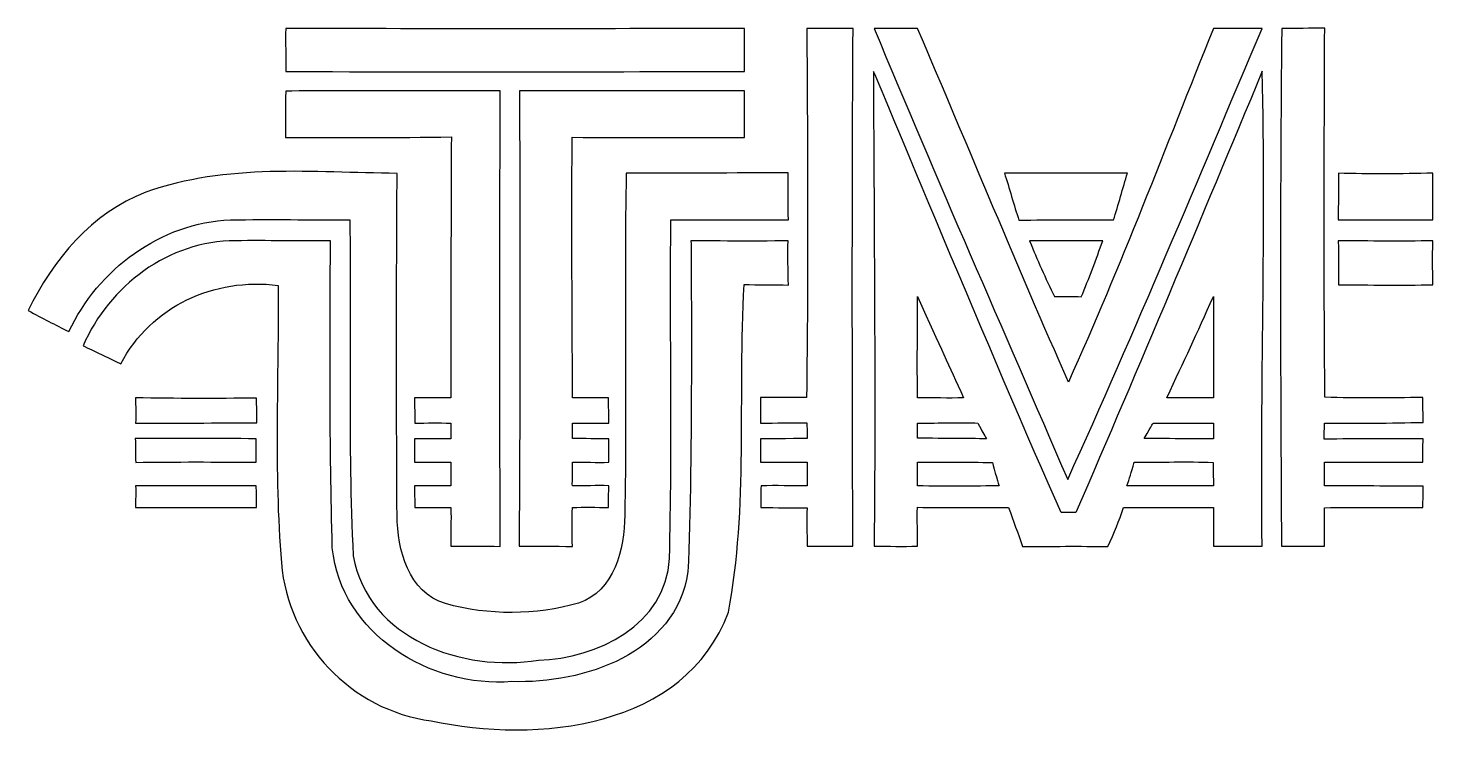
# Model space of a CAD drawing. Header units: millimetres. Extents: x -45.7 to 45.6, y -23.7 to 22.8.
import ezdxf

# ---------------------------------------------------------------- set-up
doc = ezdxf.new("R2010")
doc.units = ezdxf.units.MM
doc.header["$MEASUREMENT"] = 0
doc.layers.add('#Layer 1', color=7, linetype='Continuous')

msp = doc.modelspace()

# ---------------------------------------------------------------- linework, layer by layer
at = {"layer": '#Layer 1', "color": 154}
for points, knots in [([(-28.9732, 22.7984), (-19.0366, 22.7596), (-9.0645, 22.7737), (0.8721, 22.7913), (0.8721, 22.7913), (0.8685, 21.8918), (0.8756, 19.9938), (0.8756, 19.9938), (0.8756, 19.9938), (0.8756, 19.9938), (-19.0224, 19.9515), (-28.9732, 19.9938), (-28.9732, 19.9938), (-28.9625, 20.911), (-28.9874, 21.8812), (-28.9732, 22.7984)], [0, 0, 0, 0, 0.2, 0.2, 0.2, 0.2, 0.4, 0.4, 0.4, 0.4, 0.6, 0.6, 0.6, 0.6, 1, 1, 1, 1]), ([(4.9207, 22.7843), (5.9191, 22.7878), (6.921, 22.7878), (7.9229, 22.7913), (7.9229, 22.7913), (7.8594, 11.513), (7.8699, 0.3901), (7.9158, -10.8883), (7.9158, -10.8883), (6.9104, -10.8847), (5.949, -10.8969), (4.9396, -10.8883), (4.9396, -10.8883), (4.9396, -10.0172), (4.9008, -9.2619), (4.9396, -8.3941), (4.9396, -8.3941), (3.8875, -8.3941), (3.0192, -8.3703), (1.9257, -8.3703), (1.9257, -8.3703), (1.9293, -7.8764), (1.9328, -7.4434), (1.9399, -6.9495), (1.9399, -6.9495), (2.917, -6.9389), (3.9589, -6.953), (4.9396, -6.9495), (4.9396, -6.9495), (4.9396, -6.6814), (4.9361, -5.6998), (4.9396, -5.4281), (4.9396, -5.4281), (3.966, -5.407), (2.6372, -5.4281), (1.9041, -5.4281), (1.9041, -5.4281), (1.9046, -4.8253), (1.9046, -4.326), (1.9041, -3.8921), (1.9041, -3.8921), (1.8613, -3.8921), (3.9589, -3.8933), (4.9396, -3.8792), (4.9396, -3.8792), (4.9432, -3.6076), (4.9255, -3.1365), (4.929, -2.8648), (4.929, -2.8648), (3.9307, -2.8472), (2.9146, -2.8754), (1.9046, -2.8754), (1.9046, -2.8754), (1.9168, -2.3303), (1.9044, -1.2221), (1.9044, -1.2221), (1.9044, -1.2221), (1.9044, -1.2221), (3.9329, -1.2151), (4.9031, -1.201), (4.9031, -1.201), (5.0089, 6.7929), (4.9736, 14.7903), (4.9207, 22.7843)], [0, 0, 0, 0, 0.0588235, 0.0588235, 0.0588235, 0.0588235, 0.1176471, 0.1176471, 0.1176471, 0.1176471, 0.1764706, 0.1764706, 0.1764706, 0.1764706, 0.2352941, 0.2352941, 0.2352941, 0.2352941, 0.2941176, 0.2941176, 0.2941176, 0.2941176, 0.3529412, 0.3529412, 0.3529412, 0.3529412, 0.4117647, 0.4117647, 0.4117647, 0.4117647, 0.4705882, 0.4705882, 0.4705882, 0.4705882, 0.5294118, 0.5294118, 0.5294118, 0.5294118, 0.5882353, 0.5882353, 0.5882353, 0.5882353, 0.6470588, 0.6470588, 0.6470588, 0.6470588, 0.7058824, 0.7058824, 0.7058824, 0.7058824, 0.7647059, 0.7647059, 0.7647059, 0.7647059, 0.8235294, 0.8235294, 0.8235294, 0.8235294, 0.8823529, 0.8823529, 0.8823529, 0.8823529, 1, 1, 1, 1]), ([(9.3031, 22.7885), (10.2652, 22.7885), (11.1684, 22.7885), (12.1253, 22.7864), (12.1253, 22.7864), (15.4251, 15.0453), (18.6811, 7.1617), (21.9325, -0.2062), (21.9325, -0.2062), (25.3363, 7.3377), (28.2345, 15.0077), (31.3614, 22.7885), (31.3614, 22.7885), (32.3812, 22.7885), (33.5304, 22.7885), (34.5267, 22.7885), (34.5267, 22.7885), (30.4034, 13.0553), (26.2512, 3.0816), (21.8855, -6.5491), (21.8855, -6.5491), (17.6898, 3.198), (13.3613, 12.9883), (9.3031, 22.7885)], [0, 0, 0, 0, 0.1428571, 0.1428571, 0.1428571, 0.1428571, 0.2857143, 0.2857143, 0.2857143, 0.2857143, 0.4285714, 0.4285714, 0.4285714, 0.4285714, 0.5714286, 0.5714286, 0.5714286, 0.5714286, 0.7142857, 0.7142857, 0.7142857, 0.7142857, 1, 1, 1, 1]), ([(35.8099, 22.7843), (36.7378, 22.7913), (37.6691, 22.8055), (38.6004, 22.816), (38.6004, 22.816), (38.5722, 14.8115), (38.5334, 6.807), (38.6181, -1.1974), (38.6181, -1.1974), (40.7383, -1.2539), (42.862, -1.2539), (44.9822, -1.2045), (44.9822, -1.2045), (44.9892, -1.7443), (44.9963, -2.284), (45.0069, -2.8273), (45.0069, -2.8273), (42.8796, -2.8872), (40.7148, -2.8872), (38.5911, -2.8731), (38.5911, -2.8731), (38.5911, -3.1554), (38.562, -3.639), (38.562, -3.9212), (38.562, -3.9212), (40.7554, -3.8921), (42.8761, -3.8991), (44.9963, -3.8921), (44.9963, -3.8921), (44.9928, -4.4212), (44.9892, -4.8954), (44.9892, -5.4281), (44.9892, -5.4281), (42.8719, -5.4281), (38.5911, -5.4281), (38.5911, -5.4281), (38.5911, -5.4281), (38.5911, -5.4281), (38.5805, -6.6778), (38.5911, -6.9495), (38.5911, -6.9495), (40.7224, -6.9495), (42.8611, -6.9826), (45.0104, -6.9826), (45.0104, -6.9826), (45.0033, -7.5294), (44.9928, -7.8235), (44.9857, -8.3703), (44.9857, -8.3703), (42.8501, -8.3703), (40.7224, -8.3703), (38.5838, -8.3775), (38.5838, -8.3775), (38.5697, -9.2383), (38.5969, -10.0239), (38.5898, -10.8883), (38.5898, -10.8883), (37.5988, -10.8883), (36.7201, -10.8706), (35.7888, -10.8883), (35.7888, -10.8883), (35.7253, 0.3936), (35.6829, 11.5025), (35.8099, 22.7843)], [0, 0, 0, 0, 0.0588235, 0.0588235, 0.0588235, 0.0588235, 0.1176471, 0.1176471, 0.1176471, 0.1176471, 0.1764706, 0.1764706, 0.1764706, 0.1764706, 0.2352941, 0.2352941, 0.2352941, 0.2352941, 0.2941176, 0.2941176, 0.2941176, 0.2941176, 0.3529412, 0.3529412, 0.3529412, 0.3529412, 0.4117647, 0.4117647, 0.4117647, 0.4117647, 0.4705882, 0.4705882, 0.4705882, 0.4705882, 0.5294118, 0.5294118, 0.5294118, 0.5294118, 0.5882353, 0.5882353, 0.5882353, 0.5882353, 0.6470588, 0.6470588, 0.6470588, 0.6470588, 0.7058824, 0.7058824, 0.7058824, 0.7058824, 0.7647059, 0.7647059, 0.7647059, 0.7647059, 0.8235294, 0.8235294, 0.8235294, 0.8235294, 0.8823529, 0.8823529, 0.8823529, 0.8823529, 1, 1, 1, 1]), ([(9.2564, 19.9938), (9.3031, 19.9938), (17.1939, 0.8451), (21.4589, -8.6869), (21.4589, -8.6869), (21.6953, -8.6904), (22.1751, -8.6975), (22.415, -8.701), (22.415, -8.701), (26.5636, 0.8592), (30.5328, 10.3802), (34.5369, 20.004), (34.5369, 20.004), (34.7803, 9.5723), (34.4103, -0.4531), (34.5267, -10.8883), (34.5267, -10.8883), (33.5213, -10.8706), (31.3967, -10.8883), (31.3614, -10.8883), (31.3614, -10.8883), (31.3614, -10.3697), (31.3614, -8.3703), (31.3614, -8.3703), (31.3614, -8.3703), (31.3614, -8.3703), (27.467, -8.3703), (25.5159, -8.3703), (25.5159, -8.3703), (25.216, -9.2452), (24.9234, -9.998), (24.5019, -10.8988), (24.5019, -10.8988), (22.6756, -10.8883), (20.8346, -10.8883), (18.9558, -10.9075), (18.9558, -10.9075), (18.6383, -10.0256), (18.3651, -9.2522), (18.0441, -8.3703), (18.0441, -8.3703), (16.0967, -8.3456), (14.0559, -8.3853), (12.1086, -8.3535), (12.1086, -8.3535), (12.0733, -9.2743), (12.1421, -9.964), (12.1174, -10.8883), (12.1174, -10.8883), (11.1261, -10.9024), (10.2852, -10.8896), (9.2938, -10.879), (9.2938, -10.879), (9.4314, -0.472), (9.2096, 19.9938), (9.2564, 19.9938)], [0, 0, 0, 0, 0.0666667, 0.0666667, 0.0666667, 0.0666667, 0.1333333, 0.1333333, 0.1333333, 0.1333333, 0.2, 0.2, 0.2, 0.2, 0.2666667, 0.2666667, 0.2666667, 0.2666667, 0.3333333, 0.3333333, 0.3333333, 0.3333333, 0.4, 0.4, 0.4, 0.4, 0.4666667, 0.4666667, 0.4666667, 0.4666667, 0.5333333, 0.5333333, 0.5333333, 0.5333333, 0.6, 0.6, 0.6, 0.6, 0.6666667, 0.6666667, 0.6666667, 0.6666667, 0.7333333, 0.7333333, 0.7333333, 0.7333333, 0.8, 0.8, 0.8, 0.8, 0.8666667, 0.8666667, 0.8666667, 0.8666667, 1, 1, 1, 1]), ([(-28.9732, 18.7238), (-28.9732, 18.7238), (-19.7423, 18.7297), (-15.0146, 18.7297), (-15.0146, 18.7297), (-15.064, 8.8696), (-15.0605, -1.0352), (-15.0182, -10.8953), (-15.0182, -10.8953), (-16.0589, -10.8847), (-17.2004, -10.8812), (-18.2411, -10.8812), (-18.2411, -10.8812), (-18.2411, -10.0138), (-18.2073, -9.2381), (-18.2285, -8.3703), (-18.2285, -8.3703), (-19.0116, -8.3597), (-19.7948, -8.3844), (-20.5744, -8.3703), (-20.5744, -8.3703), (-20.5674, -7.8658), (-20.6053, -7.4504), (-20.5947, -6.9495), (-20.5947, -6.9495), (-19.7642, -6.9642), (-19.0314, -6.9742), (-18.2411, -6.9495), (-18.2411, -6.9495), (-18.2447, -6.7061), (-18.2411, -5.6715), (-18.2411, -5.4281), (-18.2411, -5.4281), (-19.0249, -5.4281), (-19.7843, -5.4281), (-20.5947, -5.4281), (-20.5947, -5.4281), (-20.5982, -4.9237), (-20.5912, -4.393), (-20.5947, -3.8921), (-20.5947, -3.8921), (-19.7887, -3.8921), (-19.0249, -3.9129), (-18.2411, -3.9033), (-18.2411, -3.9033), (-18.2376, -3.6634), (-18.246, -3.1166), (-18.2425, -2.8768), (-18.2425, -2.8768), (-19.0456, -2.856), (-19.7598, -2.8754), (-20.5815, -2.8754), (-20.5815, -2.8754), (-20.5674, -2.3357), (-20.6003, -1.7807), (-20.5862, -1.2409), (-20.5862, -1.2409), (-19.8382, -1.2324), (-18.4023, -1.2324), (-18.2411, -1.2324), (-18.2411, -1.2324), (-18.2216, -0.8865), (-18.2411, 8.9805), (-18.2002, 15.7323), (-18.2002, 15.7323), (-21.8091, 15.6899), (-25.3281, 15.7017), (-28.9795, 15.6954), (-28.9795, 15.6954), (-28.9936, 16.6902), (-28.9732, 18.7238), (-28.9732, 18.7238)], [0, 0, 0, 0, 0.0526316, 0.0526316, 0.0526316, 0.0526316, 0.1052632, 0.1052632, 0.1052632, 0.1052632, 0.1578947, 0.1578947, 0.1578947, 0.1578947, 0.2105263, 0.2105263, 0.2105263, 0.2105263, 0.2631579, 0.2631579, 0.2631579, 0.2631579, 0.3157895, 0.3157895, 0.3157895, 0.3157895, 0.3684211, 0.3684211, 0.3684211, 0.3684211, 0.4210526, 0.4210526, 0.4210526, 0.4210526, 0.4736842, 0.4736842, 0.4736842, 0.4736842, 0.5263158, 0.5263158, 0.5263158, 0.5263158, 0.5789474, 0.5789474, 0.5789474, 0.5789474, 0.6315789, 0.6315789, 0.6315789, 0.6315789, 0.6842105, 0.6842105, 0.6842105, 0.6842105, 0.7368421, 0.7368421, 0.7368421, 0.7368421, 0.7894737, 0.7894737, 0.7894737, 0.7894737, 0.8421053, 0.8421053, 0.8421053, 0.8421053, 0.8947368, 0.8947368, 0.8947368, 0.8947368, 1, 1, 1, 1]), ([(-13.7743, 18.7297), (-8.9851, 18.7297), (0.8756, 18.7297), (0.8756, 18.7297), (0.8756, 18.7297), (0.8756, 18.7297), (0.8756, 15.8063), (0.8756, 15.7017), (0.8756, 15.7017), (-0.6902, 15.7017), (-6.6767, 15.7017), (-10.3401, 15.7114), (-10.3401, 15.7114), (-10.393, 10.074), (-10.3403, 4.4049), (-10.3156, -1.2324), (-10.3156, -1.2324), (-9.536, -1.2571), (-8.7564, -1.2151), (-7.9767, -1.2327), (-7.9767, -1.2327), (-7.9697, -1.7548), (-7.9661, -2.3498), (-7.9591, -2.8754), (-7.9591, -2.8754), (-8.7548, -2.8754), (-9.4971, -2.8754), (-10.3227, -2.8754), (-10.3227, -2.8754), (-10.3121, -3.1259), (-10.3286, -3.6292), (-10.318, -3.8797), (-10.318, -3.8797), (-9.5192, -3.8921), (-8.733, -3.8921), (-7.9626, -3.8921), (-7.9626, -3.8921), (-7.9661, -4.3966), (-7.9661, -4.9201), (-7.9661, -5.4281), (-7.9661, -5.4281), (-8.7528, -5.4493), (-9.536, -5.3999), (-10.3227, -5.4281), (-10.3227, -5.4281), (-10.3156, -5.6857), (-10.3375, -6.692), (-10.3304, -6.9495), (-10.3304, -6.9495), (-9.5543, -6.9812), (-8.7423, -6.9142), (-7.9626, -6.9495), (-7.9626, -6.9495), (-7.9697, -7.4152), (-7.9732, -7.9011), (-7.9767, -8.3703), (-7.9767, -8.3703), (-8.7767, -8.3459), (-9.5614, -8.3421), (-10.3304, -8.3703), (-10.3304, -8.3703), (-10.3763, -9.2452), (-10.3304, -10.007), (-10.3304, -10.8988), (-10.3304, -10.8988), (-11.4558, -10.8847), (-12.6651, -10.8812), (-13.7905, -10.8883), (-13.7905, -10.8883), (-13.7305, -1.0316), (-13.7179, 8.8731), (-13.7743, 18.7297)], [0, 0, 0, 0, 0.0526316, 0.0526316, 0.0526316, 0.0526316, 0.1052632, 0.1052632, 0.1052632, 0.1052632, 0.1578947, 0.1578947, 0.1578947, 0.1578947, 0.2105263, 0.2105263, 0.2105263, 0.2105263, 0.2631579, 0.2631579, 0.2631579, 0.2631579, 0.3157895, 0.3157895, 0.3157895, 0.3157895, 0.3684211, 0.3684211, 0.3684211, 0.3684211, 0.4210526, 0.4210526, 0.4210526, 0.4210526, 0.4736842, 0.4736842, 0.4736842, 0.4736842, 0.5263158, 0.5263158, 0.5263158, 0.5263158, 0.5789474, 0.5789474, 0.5789474, 0.5789474, 0.6315789, 0.6315789, 0.6315789, 0.6315789, 0.6842105, 0.6842105, 0.6842105, 0.6842105, 0.7368421, 0.7368421, 0.7368421, 0.7368421, 0.7894737, 0.7894737, 0.7894737, 0.7894737, 0.8421053, 0.8421053, 0.8421053, 0.8421053, 0.8947368, 0.8947368, 0.8947368, 0.8947368, 1, 1, 1, 1]), ([(-38.0651, 12.1375), (-32.844, 14.0178), (-27.1678, 13.4251), (-21.728, 13.3616), (-21.728, 13.3616), (-21.7739, 5.9497), (-21.7774, -1.4656), (-21.7315, -8.8774), (-21.7315, -8.8774), (-21.7174, -11.1246), (-20.9942, -13.8798), (-18.5777, -14.6206), (-18.5777, -14.6206), (-15.7837, -15.4003), (-12.7181, -15.3791), (-9.9276, -14.5854), (-9.9276, -14.5854), (-7.571, -13.8022), (-6.9572, -11.0576), (-6.9184, -8.8598), (-6.9184, -8.8598), (-6.7808, -1.4479), (-6.9678, 5.9674), (-6.8231, 13.3828), (-6.8231, 13.3828), (-3.3532, 13.3828), (0.1322, 13.3932), (3.7036, 13.3932), (3.7036, 13.3932), (3.7001, 12.3631), (3.707, 11.3702), (3.7176, 10.3365), (3.7176, 10.3365), (1.1881, 10.3401), (-1.354, 10.3365), (-3.9233, 10.3365), (-3.9233, 10.3365), (-4.0045, 3.0481), (-3.814, -4.4112), (-4.0186, -11.6926), (-4.0186, -11.6926), (-4.2267, -15.9718), (-8.7176, -18.2084), (-12.5381, -18.2895), (-12.5381, -18.2895), (-17.4382, -19.115), (-23.6048, -16.9278), (-24.5855, -11.5056), (-24.5855, -11.5056), (-24.9418, -4.2031), (-24.694, 3.031), (-24.8007, 10.3365), (-24.8007, 10.3365), (-27.3569, 10.3365), (-29.9795, 10.393), (-32.5653, 10.3365), (-32.5653, 10.3365), (-37.1091, 10.1707), (-41.1837, 7.121), (-43.0711, 3.0711), (-43.0711, 3.0711), (-43.9662, 3.5309), (-44.791, 3.932), (-45.7275, 4.4469), (-45.7275, 4.4469), (-44.0976, 7.7418), (-41.6, 10.8181), (-38.0651, 12.1375)], [0, 0, 0, 0, 0.0555556, 0.0555556, 0.0555556, 0.0555556, 0.1111111, 0.1111111, 0.1111111, 0.1111111, 0.1666667, 0.1666667, 0.1666667, 0.1666667, 0.2222222, 0.2222222, 0.2222222, 0.2222222, 0.2777778, 0.2777778, 0.2777778, 0.2777778, 0.3333333, 0.3333333, 0.3333333, 0.3333333, 0.3888889, 0.3888889, 0.3888889, 0.3888889, 0.4444444, 0.4444444, 0.4444444, 0.4444444, 0.5, 0.5, 0.5, 0.5, 0.5555556, 0.5555556, 0.5555556, 0.5555556, 0.6111111, 0.6111111, 0.6111111, 0.6111111, 0.6666667, 0.6666667, 0.6666667, 0.6666667, 0.7222222, 0.7222222, 0.7222222, 0.7222222, 0.7777778, 0.7777778, 0.7777778, 0.7777778, 0.8333333, 0.8333333, 0.8333333, 0.8333333, 0.8888889, 0.8888889, 0.8888889, 0.8888889, 1, 1, 1, 1]), ([(17.7689, 13.3792), (20.4488, 13.3792), (23.1056, 13.3792), (25.7769, 13.3792), (25.7769, 13.3792), (25.4806, 12.4444), (25.1702, 11.2679), (24.8633, 10.3365), (24.8633, 10.3365), (22.8026, 10.3365), (20.785, 10.3365), (18.7144, 10.3312), (18.7144, 10.3312), (18.3969, 11.2484), (18.0829, 12.462), (17.7689, 13.3792)], [0, 0, 0, 0, 0.2, 0.2, 0.2, 0.2, 0.4, 0.4, 0.4, 0.4, 0.6, 0.6, 0.6, 0.6, 1, 1, 1, 1]), ([(39.4929, 13.3792), (41.5355, 13.3193), (43.5852, 13.3298), (45.6313, 13.3792), (45.6313, 13.3792), (45.6207, 12.3773), (45.6242, 11.3384), (45.6383, 10.3365), (45.6383, 10.3365), (43.5887, 10.3401), (41.5355, 10.3436), (39.4824, 10.3365), (39.4824, 10.3365), (39.4894, 11.3384), (39.4929, 12.3738), (39.4929, 13.3792)], [0, 0, 0, 0, 0.2, 0.2, 0.2, 0.2, 0.4, 0.4, 0.4, 0.4, 0.6, 0.6, 0.6, 0.6, 1, 1, 1, 1]), ([(-42.1503, 2.1574), (-40.4605, 6.045), (-36.587, 8.9982), (-32.2373, 8.9805), (-32.2373, 8.9805), (-30.177, 9.0229), (-28.1352, 8.9399), (-26.0636, 8.9805), (-26.0636, 8.9805), (-26.0922, 2.267), (-26.1307, -4.2525), (-25.9437, -10.9906), (-25.9437, -10.9906), (-25.3722, -16.5856), (-19.5761, -20.131), (-14.2597, -19.6901), (-14.2597, -19.6901), (-9.5783, -19.8382), (-3.5988, -17.8591), (-2.8156, -12.5569), (-2.8156, -12.5569), (-2.4805, -5.3708), (-2.6145, 8.9805), (-2.6145, 8.9805), (-2.6145, 8.9805), (-2.6145, 8.9805), (1.6012, 8.9453), (3.7073, 8.9805), (3.7073, 8.9805), (3.6473, 8.0069), (3.7176, 7.1033), (3.7176, 6.105), (3.7176, 6.105), (2.8533, 6.1438), (1.7048, 6.1028), (0.844, 6.1451), (0.844, 6.1451), (0.4244, -1.2324), (1.1302, -8.3703), (-0.1839, -15.1674), (-0.1839, -15.1674), (-2.9638, -22.7345), (-12.6546, -23.7435), (-19.502, -22.2406), (-19.502, -22.2406), (-24.7019, -21.5774), (-28.84, -17.1853), (-29.2492, -11.9677), (-29.2492, -11.9677), (-29.7572, -5.967), (-29.4186, 0.069), (-29.4644, 6.0838), (-29.4644, 6.0838), (-33.6237, 6.5953), (-37.7371, 4.7468), (-39.6879, 0.9792), (-39.6879, 0.9792), (-40.5159, 1.347), (-42.1503, 2.1574), (-42.1503, 2.1574)], [0, 0, 0, 0, 0.0625, 0.0625, 0.0625, 0.0625, 0.125, 0.125, 0.125, 0.125, 0.1875, 0.1875, 0.1875, 0.1875, 0.25, 0.25, 0.25, 0.25, 0.3125, 0.3125, 0.3125, 0.3125, 0.375, 0.375, 0.375, 0.375, 0.4375, 0.4375, 0.4375, 0.4375, 0.5, 0.5, 0.5, 0.5, 0.5625, 0.5625, 0.5625, 0.5625, 0.625, 0.625, 0.625, 0.625, 0.6875, 0.6875, 0.6875, 0.6875, 0.75, 0.75, 0.75, 0.75, 0.8125, 0.8125, 0.8125, 0.8125, 0.875, 0.875, 0.875, 0.875, 1, 1, 1, 1]), ([(19.4093, 8.9805), (21.4079, 8.9805), (22.4881, 8.9805), (24.1683, 8.9805), (24.1683, 8.9805), (23.7344, 7.7881), (23.2687, 6.5107), (22.7713, 5.343), (22.7713, 5.343), (22.2017, 5.3535), (21.6142, 5.3818), (21.0356, 5.3535), (21.0356, 5.3535), (20.4429, 6.5389), (19.9032, 7.7529), (19.4093, 8.9805)], [0, 0, 0, 0, 0.2, 0.2, 0.2, 0.2, 0.4, 0.4, 0.4, 0.4, 0.6, 0.6, 0.6, 0.6, 1, 1, 1, 1]), ([(39.4859, 8.9805), (41.5505, 8.9705), (43.5852, 8.9417), (45.6348, 8.9805), (45.6348, 8.9805), (45.6101, 7.7423), (45.6136, 7.3518), (45.6383, 6.1135), (45.6383, 6.1135), (43.5887, 6.0923), (41.5391, 6.1064), (39.4894, 6.1135), (39.4894, 6.1135), (39.5, 7.3588), (39.4965, 7.7352), (39.4859, 8.9805)], [0, 0, 0, 0, 0.2, 0.2, 0.2, 0.2, 0.4, 0.4, 0.4, 0.4, 0.6, 0.6, 0.6, 0.6, 1, 1, 1, 1]), ([(12.1253, 5.3535), (12.1253, 5.3535), (12.1253, 5.3535), (12.1253, 5.3535), (12.1253, 5.3535), (12.1253, 3.0312), (12.0759, 1.0747), (12.1253, -1.2324), (12.1253, -1.2324), (13.099, -1.2254), (14.1388, -1.2642), (15.1125, -1.2324), (15.1125, -1.2324), (14.095, 1.0321), (13.7128, 1.7965), (12.1253, 5.3535)], [0, 0, 0, 0, 0.2, 0.2, 0.2, 0.2, 0.4, 0.4, 0.4, 0.4, 0.6, 0.6, 0.6, 0.6, 1, 1, 1, 1]), ([(28.3346, -1.2324), (28.3346, -1.2324), (28.3346, -1.2324), (28.3346, -1.2324), (28.3346, -1.2324), (29.3507, -1.2324), (30.3525, -1.2254), (31.3614, -1.2324), (31.3614, -1.2324), (31.3614, -1.2324), (31.3614, 2.796), (31.3614, 5.3535), (31.3614, 5.3535), (30.2712, 2.9008), (29.4886, 1.2305), (28.3346, -1.2324)], [0, 0, 0, 0, 0.2, 0.2, 0.2, 0.2, 0.4, 0.4, 0.4, 0.4, 0.6, 0.6, 0.6, 0.6, 1, 1, 1, 1]), ([(-38.7334, -1.2324), (-36.0734, -1.2818), (-33.5287, -1.2818), (-30.8688, -1.2465), (-30.8688, -1.2465), (-30.8653, -1.7792), (-30.8446, -2.3256), (-30.841, -2.8618), (-30.841, -2.8618), (-33.574, -2.8618), (-35.9665, -2.8914), (-38.7334, -2.8754), (-38.7334, -2.8754), (-38.724, -2.3255), (-38.7334, -1.7688), (-38.7334, -1.2324)], [0, 0, 0, 0, 0.2, 0.2, 0.2, 0.2, 0.4, 0.4, 0.4, 0.4, 0.6, 0.6, 0.6, 0.6, 1, 1, 1, 1]), ([(12.1253, -3.8627), (12.1253, -3.8627), (12.1253, -3.8627), (12.1253, -3.8627), (12.1253, -3.8627), (13.5805, -3.8627), (16.6897, -3.8962), (16.6013, -3.8962), (16.6013, -3.8962), (16.4325, -3.6329), (16.3567, -3.4393), (16.0403, -2.8754), (16.0403, -2.8754), (15.135, -2.8374), (12.9089, -2.8851), (12.1253, -2.8754), (12.1253, -2.8754), (12.1253, -3.3949), (12.1253, -3.2218), (12.1253, -3.8627)], [0, 0, 0, 0, 0.1666667, 0.1666667, 0.1666667, 0.1666667, 0.3333333, 0.3333333, 0.3333333, 0.3333333, 0.5, 0.5, 0.5, 0.5, 0.6666667, 0.6666667, 0.6666667, 0.6666667, 1, 1, 1, 1]), ([(27.4456, -2.8754), (27.4456, -2.8754), (27.4456, -2.8754), (27.4456, -2.8754), (27.4456, -2.8754), (27.4456, -2.8754), (27.4299, -2.9313), (26.8539, -3.8786), (26.8539, -3.8786), (28.2333, -3.8891), (31.3614, -3.9021), (31.3614, -3.9021), (31.3614, -3.9021), (31.3614, -3.9021), (31.3614, -3.3886), (31.3614, -2.8754), (31.3614, -2.8754), (30.0725, -2.8754), (27.4456, -2.8754), (27.4456, -2.8754)], [0, 0, 0, 0, 0.1666667, 0.1666667, 0.1666667, 0.1666667, 0.3333333, 0.3333333, 0.3333333, 0.3333333, 0.5, 0.5, 0.5, 0.5, 0.6666667, 0.6666667, 0.6666667, 0.6666667, 1, 1, 1, 1]), ([(-38.7535, -3.8719), (-36.083, -3.8649), (-33.5637, -3.8815), (-30.8932, -3.8921), (-30.8932, -3.8921), (-30.8967, -4.4142), (-30.8967, -4.9025), (-30.8967, -5.4281), (-30.8967, -5.4281), (-33.5637, -5.3999), (-36.0643, -5.3984), (-38.7313, -5.4302), (-38.7313, -5.4302), (-38.7348, -4.9046), (-38.75, -4.3976), (-38.7535, -3.8719)], [0, 0, 0, 0, 0.2, 0.2, 0.2, 0.2, 0.4, 0.4, 0.4, 0.4, 0.6, 0.6, 0.6, 0.6, 1, 1, 1, 1]), ([(12.1253, -5.4281), (12.1253, -5.4281), (12.1253, -5.4281), (12.1253, -5.4281), (12.1253, -5.4281), (12.1253, -5.7774), (12.1253, -6.6038), (12.1253, -6.9495), (12.1253, -6.9495), (13.8963, -7.0165), (17.4246, -6.9527), (17.4246, -6.9527), (17.4246, -6.9527), (17.4246, -6.9527), (17.0936, -5.9176), (16.9983, -5.4343), (16.9983, -5.4343), (15.3004, -5.4281), (13.8046, -5.3964), (12.1253, -5.4281)], [0, 0, 0, 0, 0.1666667, 0.1666667, 0.1666667, 0.1666667, 0.3333333, 0.3333333, 0.3333333, 0.3333333, 0.5, 0.5, 0.5, 0.5, 0.6666667, 0.6666667, 0.6666667, 0.6666667, 1, 1, 1, 1]), ([(26.2038, -5.4281), (26.2038, -5.4281), (26.2038, -5.4281), (26.2038, -5.4281), (26.2038, -5.4281), (26.016, -6.1337), (25.9167, -6.4644), (25.7406, -6.9495), (25.7406, -6.9495), (27.4327, -6.9495), (31.3614, -6.9495), (31.3614, -6.9495), (31.3614, -6.9495), (31.3614, -6.9495), (31.353, -5.7928), (31.353, -5.4365), (31.353, -5.4365), (29.6103, -5.366), (28.0112, -5.4281), (26.2038, -5.4281)], [0, 0, 0, 0, 0.1666667, 0.1666667, 0.1666667, 0.1666667, 0.3333333, 0.3333333, 0.3333333, 0.3333333, 0.5, 0.5, 0.5, 0.5, 0.6666667, 0.6666667, 0.6666667, 0.6666667, 1, 1, 1, 1]), ([(-38.7318, -6.9479), (-35.9703, -6.9495), (-30.8896, -6.9495), (-30.8896, -6.9495), (-30.8896, -6.9495), (-30.8896, -6.9495), (-30.8567, -7.8214), (-30.8638, -8.3612), (-30.8638, -8.3612), (-30.8638, -8.3612), (-36.0777, -8.3861), (-38.7334, -8.3703), (-38.7334, -8.3703), (-38.7475, -7.8164), (-38.7141, -7.5017), (-38.7318, -6.9479)], [0, 0, 0, 0, 0.2, 0.2, 0.2, 0.2, 0.4, 0.4, 0.4, 0.4, 0.6, 0.6, 0.6, 0.6, 1, 1, 1, 1])]:
    msp.add_open_spline(points, degree=3, knots=knots, dxfattribs=at)

doc.saveas('drawing.dxf')
